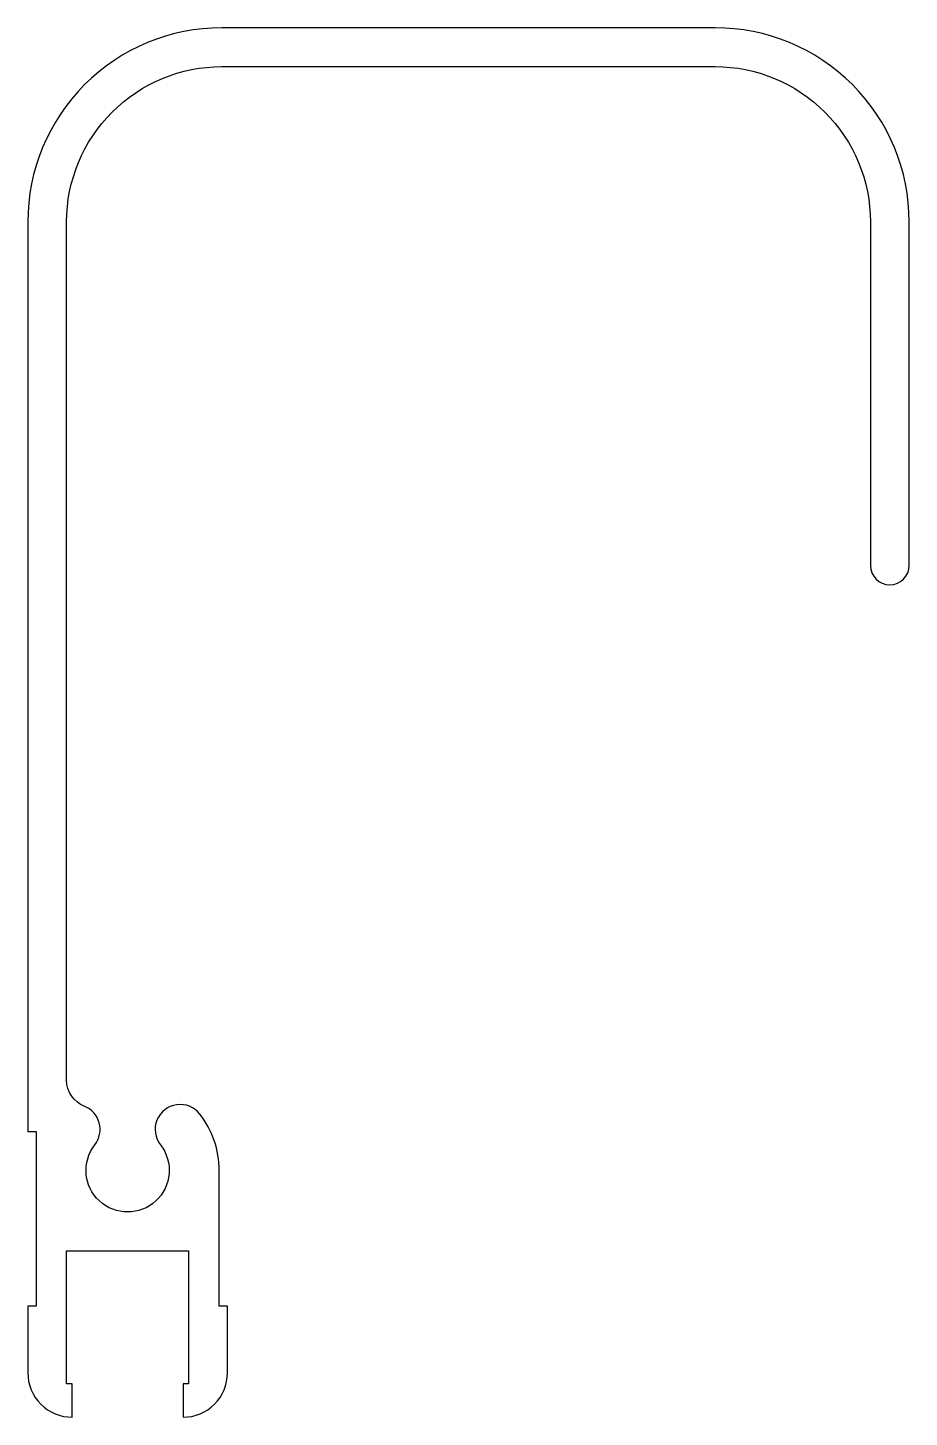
# Model space of a CAD drawing. Extents: x 245.6 to 277.4, y 222.5 to 272.6.
import ezdxf

# ---------------------------------------------------------------- set-up
doc = ezdxf.new("R2010")
doc.units = 0
doc.layers.add('ANA1', color=220, linetype='CONTINUOUS')

msp = doc.modelspace()

# ---------------------------------------------------------------- linework, layer by layer
at = {"layer": 'ANA1'}
msp.add_lwpolyline([(251.2, 223.672), (251.2, 222.472, 0.414214), (252.8, 224.072), (252.8, 226.472), (252.5, 226.472), (252.5, 231.372, 0.167234), (251.801, 233.402, 1), (250.382, 232.295, -2.0492), (248.017, 232.295, 0.501972), (247.636, 233.687, -0.308814), (247, 234.618), (247, 265.572, -0.414214), (252.6, 271.172), (270.38, 271.172, -0.414214), (275.98, 265.572), (275.98, 253.187, 1), (277.38, 253.187), (277.38, 265.572, 0.414214), (270.38, 272.572), (252.6, 272.572, 0.414214), (245.6, 265.572), (245.6, 232.772), (245.9, 232.772), (245.9, 226.472), (245.6, 226.472), (245.6, 224.072, 0.414214), (247.2, 222.472), (247.2, 223.672), (247, 223.672), (247, 228.472), (251.4, 228.472), (251.4, 223.672)], format="xyb", close=True, dxfattribs=at)

doc.saveas('drawing.dxf')
